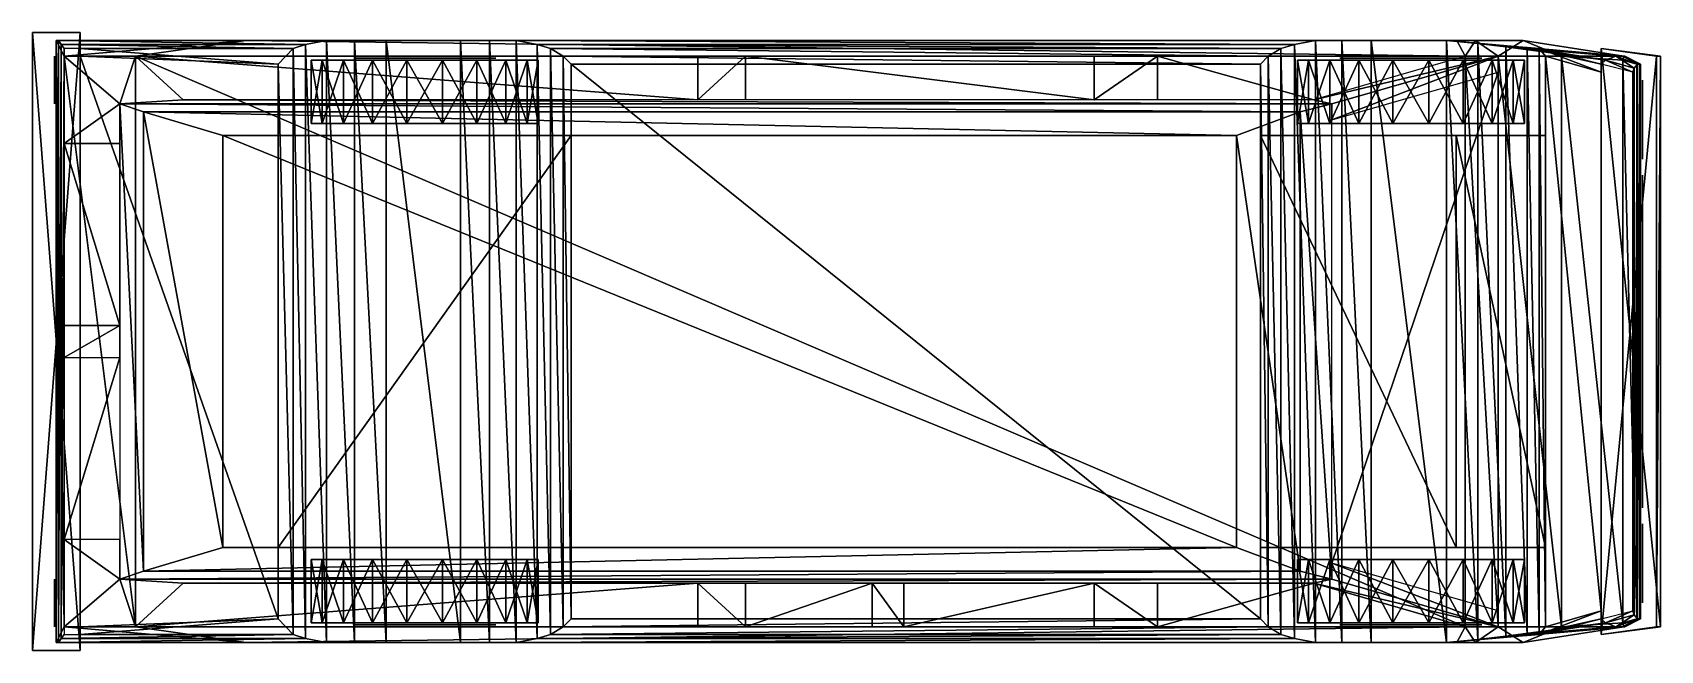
# Model space of a CAD drawing. Extents: x -1022 to -816, y 393 to 471.
import ezdxf

# ---------------------------------------------------------------- set-up
doc = ezdxf.new("R2010")
doc.units = 0
for name, color, linetype in [('V1-BLACK', 8, 'CONTINUOUS'), ('V1-BODY', 11, 'CONTINUOUS'), ('V1-GLASS', 8, 'CONTINUOUS'), ('V1-HUBS', 15, 'CONTINUOUS'), ('V1-LITE', 15, 'CONTINUOUS'), ('V1-RED', 9, 'CONTINUOUS'), ('V1-ROOF', 11, 'CONTINUOUS'), ('V1-SILV', 15, 'CONTINUOUS'), ('V1-TIRE', 8, 'CONTINUOUS'), ('V1-YELLO', 10, 'CONTINUOUS')]:
    doc.layers.add(name, color=color, linetype=linetype)

msp = doc.modelspace()

# ---------------------------------------------------------------- meshes
at = {"layer": 'V1-BLACK'}
mesh = msp.add_polyface(dxfattribs=at)
corners = [(-1015.999878, 468.000122, 15.499997), (-990.999878, 467.000122, 12.999997), (-990.999878, 397.000122, 12.999982), (-1015.999878, 396.000122, 15.499982), (-989.110596, 469.000122, 21.499996), (-989.110596, 395.000122, 21.500004), (-987.56189, 469.500122, 25.340666), (-987.56189, 394.500122, 25.340673), (-984.882568, 470.000122, 28.360506), (-984.882568, 394.000122, 28.360483), (-981.353394, 470.000122, 30.320917), (-981.353394, 394.000122, 30.320925), (-977.373901, 470.000122, 30.999996), (-977.373901, 394.000122, 31.000004), (-967.982422, 470.000122, 30.999996), (-967.982422, 394.000122, 31.000004), (-964.295898, 470.000122, 30.419706), (-964.295898, 394.000122, 30.419714), (-960.965942, 470.000122, 28.734926), (-960.965942, 394.000122, 28.734903), (-958.314453, 469.500122, 26.108576), (-958.314453, 394.500122, 26.108583), (-956.596069, 469.000122, 22.788357), (-956.596069, 395.000122, 22.788364), (-954.999878, 468.000122, 17.999887), (-954.999878, 396.000122, 18.000004), (-953.999878, 467.000122, 11.999997), (-953.999878, 397.000122, 11.999982), (-866.999878, 467.000122, 11.999997), (-866.999878, 397.000122, 11.999982), (-865.999878, 468.000122, 18.000006), (-865.999878, 396.000122, 18.000034), (-864.403809, 469.000122, 22.788357), (-864.403809, 395.000122, 22.788364), (-862.685425, 469.500122, 26.108606), (-862.685425, 394.500122, 26.108614), (-860.033997, 470.000122, 28.734926), (-860.033997, 394.000122, 28.734903), (-856.703979, 470.000122, 30.419706), (-856.703979, 394.000122, 30.419714), (-853.017517, 470.000122, 30.999996), (-853.017517, 394.000122, 31.000004), (-843.514893, 470.000122, 30.999697), (-843.514893, 394.000122, 30.999693), (-839.5354, 469.600098, 30.320917), (-839.5354, 394.400085, 30.320925), (-836.006226, 469.200073, 28.360506), (-836.006226, 394.80011, 28.360491), (-833.326904, 469.100098, 25.340666), (-833.326904, 394.900146, 25.340673), (-831.801697, 469.000122, 21.607876), (-831.801697, 395.000122, 21.607883), (-830.999878, 468.000122, 17.999887), (-830.999878, 396.000122, 18.000004), (-823.999878, 466.000122, 17.999887), (-823.999878, 398.000122, 18.000004), (-866.999878, 458.000122, 11.999998), (-842.281189, 458.000122, 11.999998), (-842.281189, 406.000122, 11.999981), (-866.999878, 406.000122, 11.999981), (-830.999878, 458.000122, 17.999998), (-830.999878, 406.000122, 18.000002), (-953.999878, 458.000122, 11.999998), (-990.999878, 458.000122, 12.999998), (-990.999878, 406.000122, 12.999981), (-953.999878, 406.000122, 11.999981), (-990.999878, 406.000122, 31.296232), (-953.554932, 406.000122, 31.296232), (-866.999878, 406.000122, 31.414371), (-831.768127, 406.000122, 31.414371), (-1017.999878, 468.000122, 55.999966), (-1009, 468.000122, 55.999935), (-1009, 396.000122, 55.999943), (-1017.999878, 396.000122, 55.999973), (-841.147278, 468.000122, 55.999966), (-841.147278, 396.000122, 55.999973), (-836.999878, 468.000122, 55.999966), (-836.999878, 396.000122, 55.999973), (-818.749878, 453.000122, 42.25), (-818.749878, 453.000122, 39.5), (-818.749878, 411.000122, 39.5), (-818.749878, 411.000122, 42.25), (-818.749878, 453.000122, 38.5), (-818.749878, 453.000122, 35.75), (-818.749878, 411.000122, 35.75), (-818.749878, 411.000122, 38.5), (-818.749878, 453.000122, 34.75), (-818.749878, 453.000122, 31.999998), (-818.749878, 411.000122, 32), (-818.749878, 411.000122, 34.75), (-990.999878, 458.000122, 31.296228), (-953.554932, 458.000122, 31.296228), (-866.999878, 458.000122, 31.414368), (-831.768127, 458.000122, 31.414368)]
mesh.append_faces([[corners[k] for k in face] for face in [(56, 60, 57)]], dxfattribs={"vtx0": -1})
mesh.append_faces([[corners[k] for k in face] for face in [(56, 93, 60)]], dxfattribs={"vtx0": -1, "vtx2": -1})
mesh.append_faces([[corners[k] for k in face] for face in [(58, 61, 59)]], dxfattribs={"vtx1": -1})
mesh.append_faces([[corners[k] for k in face] for face in [(61, 69, 59)]], dxfattribs={"vtx1": -1, "vtx2": -1})
mesh.append_faces([[corners[k] for k in face] for face in [(0, 1, 2), (2, 3, 0), (1, 4, 5), (5, 2, 1), (4, 6, 7), (7, 5, 4), (6, 8, 9), (9, 7, 6), (8, 10, 11), (11, 9, 8), (10, 12, 13), (13, 11, 10), (12, 14, 15), (15, 13, 12), (14, 16, 17), (17, 15, 14), (16, 18, 19), (19, 17, 16), (18, 20, 21), (21, 19, 18), (20, 22, 23), (23, 21, 20), (22, 24, 25), (25, 23, 22), (24, 26, 27), (27, 25, 24), (26, 28, 29), (29, 27, 26), (28, 30, 31), (31, 29, 28), (30, 32, 33), (33, 31, 30), (32, 34, 35), (35, 33, 32), (34, 36, 37), (37, 35, 34), (36, 38, 39), (39, 37, 36), (38, 40, 41), (41, 39, 38), (40, 42, 43), (43, 41, 40), (42, 44, 45), (45, 43, 42), (44, 46, 47), (47, 45, 44), (46, 48, 49), (49, 47, 46), (48, 50, 51), (51, 49, 48), (50, 52, 53), (53, 51, 50), (52, 54, 55), (55, 53, 52), (56, 57, 58), (58, 59, 56), (57, 60, 61), (61, 58, 57), (64, 63, 62), (62, 65, 64), (67, 66, 64), (64, 65, 67), (69, 68, 59), (72, 71, 70), (70, 73, 72), (75, 74, 71), (71, 72, 75), (77, 76, 74), (74, 75, 77), (80, 79, 78), (78, 81, 80), (84, 83, 82), (82, 85, 84), (88, 87, 86), (86, 89, 88), (63, 90, 91), (91, 62, 63), (56, 92, 93)]], dxfattribs={"vtx2": -1})
at = {"layer": 'V1-BODY'}
mesh = msp.add_polyface(dxfattribs=at)
corners = [(-1017.999878, 469.000122, 21.499887), (-1018.404175, 469.500122, 25.340645), (-1018.404175, 394.500122, 25.340673), (-1017.999878, 395.000122, 21.500004), (-1018.722168, 470.000122, 28.360485), (-1018.722168, 394.000122, 28.360504), (-1018.999878, 470.000122, 30.320934), (-1018.999878, 394.000122, 30.320953), (-1018.999878, 470.000122, 30.999975), (-1018.999878, 394.000122, 31.000004), (-1018.999878, 470.000122, 44.999935), (-1018.999878, 394.000122, 44.999943), (-1017.999878, 468.000122, 55.999966), (-1017.999878, 396.000122, 55.999973), (-836.999878, 468.000122, 55.999996), (-828.999878, 468.000122, 51.999996), (-828.999878, 396.000122, 52.000004), (-836.999878, 396.000122, 56.000004), (-821.249878, 467.500122, 47.249996), (-821.249878, 396.500122, 47.250004), (-819.499878, 467.000122, 44.999996), (-819.499878, 397.000122, 45.000004), (-818.999878, 467.000122, 43.249996), (-818.999878, 397.000122, 43.250004), (-818.999878, 467.000122, 30.999887), (-819.096924, 467.000122, 30.320808), (-819.096924, 397.000122, 30.320925), (-818.999878, 397.000122, 31.000004), (-819.377014, 467.000122, 28.360397), (-819.377014, 397.000122, 28.360504), (-819.808411, 466.500122, 25.340557), (-819.808411, 397.500122, 25.340673), (-819.999878, 466.000122, 23.999887), (-819.999878, 398.000122, 24.000004), (-1009, 396.000122, 56.000004), (-1017.999878, 396.000122, 55.999973), (-836.999878, 396.000122, 56.000004), (-841.147278, 396.000122, 56.000004), (-839.866516, 394.000122, 44.999973), (-842.189087, 394.000122, 44.999973), (-843.514771, 394.000122, 31.000093), (-833.838318, 394.000122, 45.000004), (-828.999878, 396.000122, 52.000004), (-821.249878, 396.500122, 47.250004), (-821.117615, 396.000122, 45.000004), (-819.499878, 397.000122, 45.000004), (-818.999878, 397.000122, 43.250004), (-820.999878, 396.000122, 43.250004), (-820.999878, 396.000122, 31.000004), (-821.291016, 396.000122, 30.320925), (-839.535278, 394.400085, 30.320925), (-818.999878, 397.000122, 31.000004), (-819.096924, 397.000122, 30.320925), (-819.377014, 397.000122, 28.360504), (-822.131104, 396.000122, 28.360504), (-836.006226, 394.80011, 28.360504), (-823.425415, 396.500122, 25.340673), (-833.326904, 394.900146, 25.340673), (-819.808411, 397.500122, 25.340673), (-823.999878, 397.000122, 24.000004), (-831.799622, 395.000122, 21.598515), (-823.999878, 398.000122, 18.000004), (-830.999878, 396.000122, 18.000004), (-819.999878, 398.000122, 24.000004), (-954.999878, 396.000122, 18.000004), (-865.999878, 396.000122, 18.000034), (-866.999878, 397.000122, 12.000003), (-953.999878, 397.000122, 12.000003), (-956.600342, 395.000122, 22.801184), (-864.399475, 395.000122, 22.801184), (-958.314453, 394.500122, 26.108583), (-862.685425, 394.500122, 26.108614), (-960.965942, 394.000122, 28.734924), (-860.033997, 394.000122, 28.734924), (-964.295898, 394.000122, 30.419714), (-856.703979, 394.000122, 30.419714), (-967.982422, 394.000122, 31.000004), (-853.017517, 394.000122, 31.000004), (-977.373901, 394.000122, 31.000004), (-995.084473, 394.000122, 44.999973), (-1018.999878, 394.000122, 44.999973), (-1018.999878, 394.000122, 31.000004), (-981.353394, 394.000122, 30.320925), (-1018.999878, 394.000122, 30.320953), (-984.882568, 394.000122, 28.360504), (-1018.722168, 394.000122, 28.360504), (-987.56189, 394.500122, 25.340673), (-1018.404175, 394.500122, 25.340673), (-989.110596, 395.000122, 21.500004), (-1017.999878, 395.000122, 21.500004), (-1015.999878, 395.000122, 21.500004), (-990.999878, 397.000122, 13.000003), (-1015.999878, 396.000122, 15.49998), (-1009, 468.000122, 55.999996), (-1017.999878, 468.000122, 55.999966), (-836.999878, 468.000122, 55.999996), (-841.147278, 468.000122, 55.999996), (-839.866516, 470.000122, 44.999966), (-842.189087, 470.000122, 44.999966), (-843.514771, 470.000122, 31.000086), (-833.838318, 470.000122, 44.999996), (-828.999878, 468.000122, 51.999996), (-821.249878, 467.500122, 47.249996), (-821.117615, 468.000122, 44.999996), (-819.499878, 467.000122, 44.999996), (-818.999878, 467.000122, 43.249996), (-820.999878, 468.000122, 43.249996), (-820.999878, 468.000122, 30.999969), (-821.291016, 468.000122, 30.320808), (-839.535278, 469.600098, 30.320896), (-818.999878, 467.000122, 30.999969), (-819.096924, 467.000122, 30.320808), (-819.377014, 467.000122, 28.360388), (-822.131104, 468.000122, 28.360388), (-836.006226, 469.200073, 28.360476), (-823.425415, 467.500122, 25.340557), (-833.326904, 469.100098, 25.340645), (-819.808411, 466.500122, 25.340557), (-823.999878, 467.000122, 23.999887), (-831.799622, 469.000122, 21.598398), (-823.999878, 466.000122, 17.999893), (-830.999878, 468.000122, 17.999893), (-819.999878, 466.000122, 23.999887), (-954.999878, 468.000122, 17.999893), (-865.999878, 468.000122, 17.999924), (-866.999878, 467.000122, 11.999997), (-953.999878, 467.000122, 11.999997), (-956.600342, 469.000122, 22.801067), (-864.399475, 469.000122, 22.801067), (-958.314453, 469.500122, 26.108555), (-862.685425, 469.500122, 26.108585), (-960.965942, 470.000122, 28.734896), (-860.033997, 470.000122, 28.734896), (-964.295898, 470.000122, 30.419685), (-856.703979, 470.000122, 30.419685), (-967.982422, 470.000122, 30.999996), (-853.017517, 470.000122, 30.999996), (-977.373901, 470.000122, 30.999996), (-995.084473, 470.000122, 44.999966), (-1018.999878, 470.000122, 44.999966), (-1018.999878, 470.000122, 30.999996), (-981.353394, 470.000122, 30.320896), (-1018.999878, 470.000122, 30.320925), (-984.882568, 470.000122, 28.360476), (-1018.722168, 470.000122, 28.360476), (-987.56189, 469.500122, 25.340645), (-1018.404175, 469.500122, 25.340645), (-989.110596, 469.000122, 21.499887), (-1017.999878, 469.000122, 21.499887), (-1015.999878, 469.000122, 21.499887), (-990.999878, 467.000122, 12.999997), (-1015.999878, 468.000122, 15.499997)]
mesh.append_faces([[corners[k] for k in face] for face in [(40, 38, 39), (41, 38, 40), (44, 45, 43), (48, 47, 40), (98, 97, 99), (99, 97, 100), (102, 104, 103), (99, 106, 107)]])
mesh.append_faces([[corners[k] for k in face] for face in [(2, 1, 0), (0, 3, 2), (5, 4, 1), (1, 2, 5), (7, 6, 4), (4, 5, 7), (9, 8, 6), (6, 7, 9), (11, 10, 8), (8, 9, 11), (13, 12, 10), (10, 11, 13), (16, 15, 14), (14, 17, 16), (19, 18, 15), (15, 16, 19), (21, 20, 18), (18, 19, 21), (23, 22, 20), (20, 21, 23), (26, 25, 24), (24, 27, 26), (29, 28, 25), (25, 26, 29), (31, 30, 28), (28, 29, 31), (33, 32, 30), (30, 31, 33), (38, 36, 37), (37, 39, 38), (36, 38, 41), (41, 42, 36), (44, 43, 42), (42, 41, 44), (46, 45, 44), (44, 47, 46), (40, 47, 44), (44, 41, 40), (49, 48, 40), (40, 50, 49), (52, 51, 48), (48, 49, 52), (53, 52, 49), (49, 54, 53), (55, 54, 49), (49, 50, 55), (56, 54, 55), (55, 57, 56), (58, 53, 54), (54, 56, 58), (59, 56, 57), (57, 60, 59), (61, 59, 60), (60, 62, 61), (63, 58, 56), (56, 59, 63), (66, 65, 64), (64, 67, 66), (68, 64, 65), (65, 69, 68), (70, 68, 69), (69, 71, 70), (72, 70, 71), (71, 73, 72), (74, 72, 73), (73, 75, 74), (76, 74, 75), (75, 77, 76), (78, 40, 39), (39, 79, 78), (37, 34, 79), (79, 39, 37), (79, 34, 35), (35, 80, 79), (78, 79, 80), (80, 81, 78), (82, 78, 81), (81, 83, 82), (84, 82, 83), (83, 85, 84), (86, 84, 85), (85, 87, 86), (88, 86, 87), (87, 89, 88), (91, 88, 90), (90, 92, 91), (96, 95, 97), (97, 98, 96), (100, 97, 95), (95, 101, 100), (101, 102, 103), (103, 100, 101), (103, 104, 105), (105, 106, 103), (103, 106, 99), (99, 100, 103), (99, 107, 108), (108, 109, 99), (107, 110, 111), (111, 108, 107), (108, 111, 112), (112, 113, 108), (108, 113, 114), (114, 109, 108), (114, 113, 115), (115, 116, 114), (113, 112, 117), (117, 115, 113), (116, 115, 118), (118, 119, 116), (119, 118, 120), (120, 121, 119), (115, 117, 122), (122, 118, 115), (123, 124, 125), (125, 126, 123), (124, 123, 127), (127, 128, 124), (128, 127, 129), (129, 130, 128), (130, 129, 131), (131, 132, 130), (132, 131, 133), (133, 134, 132), (134, 133, 135), (135, 136, 134), (98, 99, 137), (137, 138, 98), (138, 93, 96), (96, 98, 138), (94, 93, 138), (138, 139, 94), (139, 138, 137), (137, 140, 139), (140, 137, 141), (141, 142, 140), (142, 141, 143), (143, 144, 142), (144, 143, 145), (145, 146, 144), (146, 145, 147), (147, 148, 146), (149, 147, 150), (150, 151, 149)]], dxfattribs={"vtx2": -1})
at = {"layer": 'V1-GLASS'}
mesh = msp.add_polyface(dxfattribs=at)
corners = [(-836.999878, 466.000122, 56.000038), (-857.999878, 460.000122, 78), (-857.999878, 404.000122, 78), (-836.999878, 398.000122, 56.000046), (-1010.999878, 430.000122, 78), (-1017.999878, 430.000122, 56.000011), (-1017.999878, 407.000122, 56.000015), (-1010.999878, 407.000122, 78), (-1009, 396.000122, 56.000046), (-1002.999878, 401.500122, 76), (-937.999878, 401.500122, 76), (-937.999878, 396.000122, 56.000046), (-931.999878, 396.000122, 56.000015), (-931.999878, 401.500122, 76), (-915.999878, 401.500122, 76), (-915.999878, 396.000122, 56.000046), (-911.999878, 396.000122, 56.000015), (-911.999878, 401.500122, 76), (-887.999878, 401.500122, 76), (-887.999878, 396.000122, 56.000046), (-879.999878, 396.000122, 56.000015), (-879.999878, 401.500122, 76), (-860.23822, 401.500122, 76), (-841.147278, 396.000122, 56.000015), (-1010.999878, 434.000122, 78), (-1017.999878, 434.000122, 56.000011), (-1017.999878, 457.000122, 56.000008), (-1010.999878, 457.000122, 78), (-1009, 468.000122, 56.000038), (-1002.999878, 462.500122, 76), (-937.999878, 462.500122, 76), (-937.999878, 468.000122, 56.000038), (-931.999878, 468.000122, 56.000008), (-931.999878, 462.500122, 76), (-887.999878, 462.500122, 76), (-887.999878, 468.000122, 56.000038), (-879.999878, 468.000122, 56.000008), (-879.999878, 462.500122, 76), (-860.23822, 462.500122, 76), (-841.147278, 468.000122, 56.000008)]
mesh.append_faces([[corners[k] for k in face] for face in [(2, 1, 0), (0, 3, 2), (6, 5, 4), (4, 7, 6), (10, 9, 8), (8, 11, 10), (14, 13, 12), (12, 15, 14), (18, 17, 16), (16, 19, 18), (22, 21, 20), (20, 23, 22), (26, 25, 24), (24, 27, 26), (30, 29, 28), (28, 31, 30), (34, 33, 32), (32, 35, 34), (38, 37, 36), (36, 39, 38)]], dxfattribs={"vtx2": -1})
at = {"layer": 'V1-HUBS'}
mesh = msp.add_polyface(dxfattribs=at)
corners = [(-856.085815, 396.249817, 18.432493), (-854.416992, 396.249817, 20.729513), (-852.119873, 396.249817, 22.398424), (-849.419617, 396.249817, 23.275805), (-846.580322, 396.249817, 23.275793), (-843.880005, 396.249817, 22.398415), (-841.582886, 396.249817, 20.729525), (-839.914124, 396.249817, 18.432484), (-839.036682, 396.249817, 15.732173), (-839.036621, 396.249817, 12.892883), (-839.914124, 396.249817, 10.192553), (-841.583008, 396.249817, 7.895531), (-843.880005, 396.249817, 6.226654), (-846.580322, 396.249817, 5.349248), (-849.419617, 396.249817, 5.34925), (-852.119873, 396.249817, 6.226631), (-854.416992, 396.249817, 7.895523), (-856.085815, 396.249817, 10.192553), (-856.963318, 396.249817, 12.892873), (-856.963318, 396.249817, 15.732183), (-856.085815, 467.749878, 18.432476), (-854.416992, 467.749878, 20.729506), (-852.119873, 467.749878, 22.398407), (-849.419617, 467.749878, 23.275785), (-846.580322, 467.749878, 23.275776), (-843.880005, 467.749878, 22.398407), (-841.582886, 467.749878, 20.729517), (-839.914124, 467.749878, 18.432476), (-839.036682, 467.749878, 15.732157), (-839.036682, 467.749878, 12.892878), (-839.914124, 467.749878, 10.192537), (-841.583008, 467.749878, 7.895493), (-843.880005, 467.749878, 6.226566), (-846.580322, 467.749878, 5.34919), (-849.419617, 467.749878, 5.349195), (-852.119873, 467.749878, 6.226573), (-854.416992, 467.749878, 7.895483), (-856.085815, 467.749878, 10.192547), (-856.963318, 467.749878, 12.892867), (-856.963318, 467.749878, 15.732167), (-981.463135, 396.249817, 15.732173), (-980.585815, 396.249817, 18.432484), (-978.916992, 396.249817, 20.729525), (-976.619873, 396.249817, 22.398415), (-973.919556, 396.249817, 23.275793), (-971.080322, 396.249817, 23.275793), (-968.380005, 396.249817, 22.398424), (-966.083008, 396.249817, 20.729513), (-964.414063, 396.249817, 18.432493), (-963.536743, 396.249817, 15.732183), (-963.536743, 396.249817, 12.892873), (-964.414063, 396.249817, 10.192553), (-966.082886, 396.249817, 7.895553), (-968.380005, 396.249817, 6.226631), (-971.080322, 396.249817, 5.349253), (-973.919556, 396.249817, 5.349246), (-976.619873, 396.249817, 6.226622), (-978.916992, 396.249817, 7.895533), (-980.585938, 396.249817, 10.192543), (-981.463257, 396.249817, 12.892893), (-981.463135, 467.749878, 15.732167), (-980.585815, 467.749878, 18.432476), (-978.916992, 467.749878, 20.729517), (-976.619873, 467.749878, 22.398407), (-973.919556, 467.749878, 23.275785), (-971.080322, 467.749878, 23.275785), (-968.380005, 467.749878, 22.398417), (-966.083008, 467.749878, 20.729506), (-964.414063, 467.749878, 18.432486), (-963.536743, 467.749878, 15.732177), (-963.536743, 467.749878, 12.892867), (-964.414063, 467.749878, 10.192547), (-966.082886, 467.749878, 7.895485), (-968.380005, 467.749878, 6.226576), (-971.080322, 467.749878, 5.349199), (-973.919556, 467.749878, 5.34919), (-976.619873, 467.749878, 6.226567), (-978.916992, 467.749878, 7.895496), (-980.585815, 467.749878, 10.192537), (-981.463257, 467.749878, 12.892887)]
mesh.append_faces([[corners[k] for k in face] for face in [(20, 38, 39), (60, 78, 79)]], dxfattribs={"vtx0": -1})
mesh.append_faces([[corners[k] for k in face] for face in [(20, 22, 23), (20, 23, 24), (20, 24, 25), (20, 25, 26), (20, 26, 27), (20, 27, 28), (20, 28, 29), (20, 29, 30), (20, 30, 31), (20, 31, 32), (20, 32, 33), (20, 33, 34), (20, 34, 35), (20, 35, 36), (20, 36, 37), (20, 37, 38), (60, 62, 63), (60, 63, 64), (60, 64, 65), (60, 65, 66), (60, 66, 67), (60, 67, 68), (60, 68, 69), (60, 69, 70), (60, 70, 71), (60, 71, 72), (60, 72, 73), (60, 73, 74), (60, 74, 75), (60, 75, 76), (60, 76, 77), (60, 77, 78)]], dxfattribs={"vtx0": -1, "vtx2": -1})
mesh.append_faces([[corners[k] for k in face] for face in [(19, 18, 0), (59, 58, 40)]], dxfattribs={"vtx1": -1})
mesh.append_faces([[corners[k] for k in face] for face in [(3, 2, 0), (4, 3, 0), (5, 4, 0), (6, 5, 0), (7, 6, 0), (8, 7, 0), (9, 8, 0), (10, 9, 0), (11, 10, 0), (12, 11, 0), (13, 12, 0), (14, 13, 0), (15, 14, 0), (16, 15, 0), (17, 16, 0), (18, 17, 0), (43, 42, 40), (44, 43, 40), (45, 44, 40), (46, 45, 40), (47, 46, 40), (48, 47, 40), (49, 48, 40), (50, 49, 40), (51, 50, 40), (52, 51, 40), (53, 52, 40), (54, 53, 40), (55, 54, 40), (56, 55, 40), (57, 56, 40), (58, 57, 40)]], dxfattribs={"vtx1": -1, "vtx2": -1})
mesh.append_faces([[corners[k] for k in face] for face in [(2, 1, 0), (20, 21, 22), (42, 41, 40), (60, 61, 62)]], dxfattribs={"vtx2": -1})
at = {"layer": 'V1-LITE'}
mesh = msp.add_polyface(dxfattribs=at)
corners = [(-818.749878, 409.000122, 41.750004), (-818.749878, 409.000122, 36.250004), (-818.749878, 399.000122, 36.250004), (-818.749878, 399.000122, 41.750004), (-818.749878, 455.000122, 41.749996), (-818.749878, 455.000122, 36.249996), (-818.749878, 465.000122, 36.249996), (-818.749878, 465.000122, 41.749996)]
mesh.append_faces([[corners[k] for k in face] for face in [(2, 1, 0), (0, 3, 2), (4, 5, 6), (6, 7, 4)]], dxfattribs={"vtx2": -1})
at = {"layer": 'V1-RED'}
mesh = msp.add_polyface(dxfattribs=at)
corners = [(-1019.249878, 402.000122, 42.500004), (-1019.249878, 402.000122, 35.500004), (-1019.249878, 396.000122, 35.500004), (-1019.249878, 396.000122, 42.500004), (-1019.249878, 462.000122, 42.499996), (-1019.249878, 462.000122, 35.499996), (-1019.249878, 468.000122, 35.499996), (-1019.249878, 468.000122, 42.499996)]
mesh.append_faces([[corners[k] for k in face] for face in [(0, 1, 2), (2, 3, 0), (6, 5, 4), (4, 7, 6)]], dxfattribs={"vtx2": -1})
at = {"layer": 'V1-ROOF'}
mesh = msp.add_polyface(dxfattribs=at)
corners = [(-1017.999878, 468.000122, 55.999966), (-1017.999878, 396.000122, 55.999973), (-1010.999878, 462.000122, 78), (-1007.999878, 461.000122, 79.5), (-1007.999878, 403.000122, 79.5), (-1010.999878, 402.000122, 78), (-997.999878, 458.000122, 81), (-997.999878, 406.000122, 81), (-869.999878, 458.000122, 81), (-869.999878, 406.000122, 81), (-861.999878, 461.000122, 79.5), (-861.999878, 403.000122, 79.5), (-857.999878, 462.000122, 78), (-857.999878, 402.000122, 78), (-836.999878, 468.000122, 55.999996), (-836.999878, 396.000122, 56.000004), (-1010.999878, 434.000122, 78), (-1017.999878, 434.000122, 55.999969), (-1017.999878, 430.000122, 55.999969), (-1010.999878, 430.000122, 78), (-1017.999878, 407.000122, 55.999973), (-1010.999878, 407.000122, 78), (-857.999878, 404.000122, 78), (-836.999878, 398.000122, 56.000004), (-1017.999878, 457.000122, 55.999966), (-1010.999878, 457.000122, 78), (-857.999878, 460.000122, 78), (-836.999878, 466.000122, 55.999996), (-1010.999878, 402.000122, 78), (-1002.999878, 401.500122, 76), (-1009, 396.000122, 56.000004), (-1017.999878, 396.000122, 55.999973), (-857.999878, 402.000122, 78), (-860.23822, 401.500122, 76), (-887.999878, 401.500122, 76), (-879.999878, 401.500122, 76), (-879.999878, 396.000122, 56.000004), (-887.999878, 396.000122, 56.000004), (-911.999878, 396.000122, 56.000004), (-915.999878, 396.000122, 56.000004), (-915.999878, 401.500122, 76), (-911.999878, 401.500122, 76), (-937.999878, 401.500122, 76), (-931.999878, 401.500122, 76), (-931.999878, 396.000122, 56.000004), (-937.999878, 396.000122, 56.000004), (-836.999878, 396.000122, 56.000004), (-841.147278, 396.000122, 56.000004), (-861.999878, 403.000122, 79.5), (-1007.999878, 403.000122, 79.5), (-997.999878, 406.000122, 81), (-869.999878, 406.000122, 81), (-1010.999878, 462.000122, 78), (-1002.999878, 462.500122, 76), (-1009, 468.000122, 55.999996), (-1017.999878, 468.000122, 55.999966), (-857.999878, 462.000122, 78), (-860.23822, 462.500122, 76), (-887.999878, 462.500122, 76), (-879.999878, 462.500122, 76), (-879.999878, 468.000122, 55.999996), (-887.999878, 468.000122, 55.999996), (-937.999878, 462.500122, 76), (-931.999878, 462.500122, 76), (-931.999878, 468.000122, 55.999996), (-937.999878, 468.000122, 55.999996), (-836.999878, 468.000122, 55.999996), (-841.147278, 468.000122, 55.999996), (-861.999878, 461.000122, 79.5), (-1007.999878, 461.000122, 79.5), (-997.999878, 458.000122, 81), (-869.999878, 458.000122, 81)]
mesh.append_faces([[corners[k] for k in face] for face in [(4, 3, 2), (2, 5, 4), (7, 6, 3), (3, 4, 7), (9, 8, 6), (6, 7, 9), (11, 10, 8), (8, 9, 11), (13, 12, 10), (10, 11, 13), (16, 17, 18), (18, 19, 16), (5, 21, 20), (20, 1, 5), (15, 23, 22), (22, 13, 15), (24, 25, 2), (2, 0, 24), (26, 27, 14), (14, 12, 26), (30, 29, 28), (28, 31, 30), (32, 28, 29), (29, 33, 32), (36, 35, 34), (34, 37, 36), (40, 39, 38), (38, 41, 40), (44, 43, 42), (42, 45, 44), (46, 32, 33), (33, 47, 46), (28, 32, 48), (48, 49, 28), (51, 50, 49), (49, 48, 51), (52, 53, 54), (54, 55, 52), (53, 52, 56), (56, 57, 53), (60, 59, 58), (58, 61, 60), (64, 63, 62), (62, 65, 64), (57, 56, 66), (66, 67, 57), (68, 56, 52), (52, 69, 68), (69, 70, 71), (71, 68, 69)]], dxfattribs={"vtx2": -1})
at = {"layer": 'V1-SILV'}
mesh = msp.add_polyface(dxfattribs=at)
corners = [(-1021.999878, 471.000122, 21.499996), (-1015.999878, 471.000122, 21.499996), (-1015.999878, 393.000122, 21.500004), (-1021.999878, 393.000122, 21.500004), (-1015.999878, 471.000122, 15.499942), (-1021.999878, 471.000122, 15.499942), (-1021.999878, 393.000122, 15.500004), (-1015.999878, 393.000122, 15.500004), (-818.999878, 467.000122, 43.249996), (-818.999878, 467.000122, 30.999996), (-818.999878, 397.000122, 31.000004), (-818.999878, 397.000122, 43.250004), (-820.999878, 396.000122, 43.250004), (-820.999878, 396.000122, 31.000004), (-820.999878, 468.000122, 43.249996), (-820.999878, 468.000122, 30.999996), (-823.999878, 469.000122, 23.999996), (-816.499878, 468.000122, 23.999937), (-816.499878, 396.000122, 23.999945), (-823.999878, 395.000122, 24.000004), (-816.999878, 468.000122, 15.999866), (-823.999878, 469.000122, 15.999997), (-823.999878, 395.000122, 16.000004), (-816.999878, 396.000122, 15.999828)]
mesh.append_faces([[corners[k] for k in face] for face in [(18, 17, 16), (22, 21, 20), (19, 16, 21), (23, 20, 17)]], dxfattribs={"vtx0": -1, "vtx1": -1, "vtx2": -1})
mesh.append_faces([[corners[k] for k in face] for face in [(16, 19, 18), (20, 23, 22), (21, 22, 19), (17, 18, 23)]], dxfattribs={"vtx1": -1, "vtx2": -1})
mesh.append_faces([[corners[k] for k in face] for face in [(2, 1, 0), (0, 3, 2), (6, 5, 4), (4, 7, 6), (3, 0, 5), (5, 6, 3), (7, 4, 1), (1, 2, 7), (0, 1, 4), (4, 5, 0), (7, 2, 3), (3, 6, 7), (10, 9, 8), (8, 11, 10), (10, 11, 12), (12, 13, 10), (14, 8, 9), (9, 15, 14), (16, 17, 20), (20, 21, 16), (23, 18, 19), (19, 22, 23)]], dxfattribs={"vtx2": -1})
at = {"layer": 'V1-TIRE'}
mesh = msp.add_polyface(dxfattribs=at)
corners = [(-972.499878, 467.499878, 14.312527), (-974.768188, 467.499878, 28.633997), (-970.231567, 467.499878, 28.633997), (-979.082764, 467.499878, 27.232117), (-982.75293, 467.499878, 24.565567), (-985.419434, 467.499878, 20.895386), (-986.821411, 467.499878, 16.580826), (-986.821411, 467.499878, 12.044184), (-985.419434, 467.499878, 7.729642), (-982.75293, 467.499878, 4.059433), (-979.082764, 467.499878, 1.39293), (-974.768188, 467.499878, -0.008957), (-974.768188, 459.499878, 28.634008), (-970.231567, 459.499878, 28.634008), (-979.082764, 459.499878, 27.232119), (-982.75293, 459.499878, 24.565578), (-985.419434, 459.499878, 20.895388), (-986.821411, 459.499878, 16.580828), (-986.821411, 459.499878, 12.044184), (-985.419434, 459.499878, 7.729643), (-982.75293, 459.499878, 4.059478), (-979.082764, 459.499878, 1.392931), (-974.768188, 459.499878, -0.008956), (-970.231567, 467.499878, -0.00895), (-972.499878, 459.499878, 14.312527), (-970.231567, 459.499878, -0.008949)]
mesh.append_faces([[corners[k] for k in face] for face in [(0, 1, 2), (0, 3, 1), (0, 4, 3), (0, 5, 4), (0, 7, 6), (0, 8, 7), (0, 9, 8), (0, 10, 9), (0, 11, 10)]])
mesh.append_faces([[corners[k] for k in face] for face in [(12, 1, 3), (14, 3, 4), (15, 4, 5), (16, 5, 6), (17, 6, 7), (18, 7, 8), (19, 8, 9), (20, 9, 10), (21, 10, 11), (22, 11, 23), (24, 12, 14), (24, 14, 15), (24, 15, 16), (24, 16, 17), (24, 17, 18), (24, 18, 19), (24, 19, 20), (24, 20, 21), (24, 21, 22), (24, 22, 25)]], dxfattribs={"vtx0": -1, "vtx1": -1, "vtx2": -1})
mesh.append_faces([[corners[k] for k in face] for face in [(0, 6, 5), (1, 12, 13), (3, 14, 12), (4, 15, 14), (5, 16, 15), (6, 17, 16), (7, 18, 17), (8, 19, 18), (9, 20, 19), (10, 21, 20), (11, 22, 21)]], dxfattribs={"vtx2": -1})
mesh = msp.add_polyface(dxfattribs=at)
corners = [(-972.499878, 467.499878, 14.312527), (-965.917114, 467.499878, 1.392935), (-970.231567, 467.499878, -0.00895), (-962.246826, 467.499878, 4.059435), (-959.580444, 467.499878, 7.729642), (-958.178467, 467.499878, 12.044184), (-958.178467, 467.499878, 16.580826), (-959.580444, 467.499878, 20.895386), (-962.246826, 467.499878, 24.565567), (-965.917114, 467.499878, 27.232117), (-970.231567, 467.499878, 28.633997), (-974.768188, 467.499878, -0.008957), (-965.917114, 459.499878, 1.392935), (-970.231567, 459.499878, -0.008949), (-962.246826, 459.499878, 4.05948), (-959.580444, 459.499878, 7.729644), (-958.178467, 459.499878, 12.044184), (-958.178467, 459.499878, 16.580828), (-959.580444, 459.499878, 20.895388), (-962.246826, 459.499878, 24.565569), (-965.917114, 459.499878, 27.232119), (-970.231567, 459.499878, 28.634008), (-974.768188, 467.499878, 28.633997), (-974.768188, 459.499878, -0.008956), (-972.499878, 459.499878, 14.312527), (-974.768188, 459.499878, 28.634008)]
mesh.append_faces([[corners[k] for k in face] for face in [(0, 1, 2), (0, 3, 1), (0, 4, 3), (0, 5, 4), (0, 6, 5), (0, 8, 7), (0, 9, 8), (0, 10, 9), (0, 2, 11)]])
mesh.append_faces([[corners[k] for k in face] for face in [(12, 1, 3), (14, 3, 4), (15, 4, 5), (16, 5, 6), (17, 6, 7), (18, 7, 8), (19, 8, 9), (20, 9, 10), (21, 10, 22), (24, 12, 14), (24, 14, 15), (24, 15, 16), (24, 16, 17), (24, 17, 18), (24, 18, 19), (24, 19, 20), (24, 20, 21), (24, 21, 25)]], dxfattribs={"vtx0": -1, "vtx1": -1, "vtx2": -1})
mesh.append_faces([[corners[k] for k in face] for face in [(13, 2, 1), (24, 13, 12)]], dxfattribs={"vtx1": -1, "vtx2": -1})
mesh.append_faces([[corners[k] for k in face] for face in [(0, 7, 6), (1, 12, 13), (3, 14, 12), (4, 15, 14), (5, 16, 15), (6, 17, 16), (7, 18, 17), (8, 19, 18), (9, 20, 19), (10, 21, 20), (2, 13, 23)]], dxfattribs={"vtx2": -1})
mesh = msp.add_polyface(dxfattribs=at)
corners = [(-848, 467.499817, 14.312537), (-845.731689, 467.499817, -0.008948), (-850.268311, 467.499817, -0.008948), (-850.268311, 467.499878, 28.634007), (-845.731689, 467.499878, 28.634007), (-854.582886, 467.499878, 27.232117), (-858.253113, 467.499878, 24.565577), (-860.919617, 467.499817, 20.895386), (-862.321472, 467.499817, 16.580826), (-862.321472, 467.499817, 12.044184), (-860.919617, 467.499817, 7.729645), (-858.253113, 467.499817, 4.059435), (-854.582886, 467.499817, 1.392933), (-850.268311, 459.499817, -0.008946), (-850.268311, 459.499817, 28.634008), (-845.731689, 459.499817, 28.634008), (-854.582886, 459.499817, 27.232128), (-858.253113, 459.499817, 24.565578), (-860.919617, 459.499817, 20.895397), (-862.321472, 459.499817, 16.580828), (-862.321472, 459.499817, 12.044184), (-860.919617, 459.499817, 7.729647), (-858.253113, 459.499817, 4.059482), (-854.582886, 459.499817, 1.392933), (-848, 459.499817, 14.312537)]
mesh.append_faces([[corners[k] for k in face] for face in [(0, 1, 2), (0, 3, 4), (0, 5, 3), (0, 7, 6), (0, 8, 7), (0, 9, 8), (0, 10, 9), (0, 12, 11), (0, 2, 12)]])
mesh.append_faces([[corners[k] for k in face] for face in [(14, 3, 5), (16, 5, 6), (17, 6, 7), (18, 7, 8), (19, 8, 9), (20, 9, 10), (21, 10, 11), (22, 11, 12), (23, 12, 2), (24, 14, 16), (24, 16, 17), (24, 17, 18), (24, 18, 19), (24, 19, 20), (24, 20, 21), (24, 21, 22), (24, 22, 23), (24, 23, 13)]], dxfattribs={"vtx0": -1, "vtx1": -1, "vtx2": -1})
mesh.append_faces([[corners[k] for k in face] for face in [(13, 2, 1)]], dxfattribs={"vtx1": -1, "vtx2": -1})
mesh.append_faces([[corners[k] for k in face] for face in [(0, 6, 5), (0, 11, 10), (3, 14, 15), (5, 16, 14), (6, 17, 16), (7, 18, 17), (8, 19, 18), (9, 20, 19), (10, 21, 20), (11, 22, 21), (12, 23, 22), (2, 13, 23)]], dxfattribs={"vtx2": -1})
mesh = msp.add_polyface(dxfattribs=at)
corners = [(-848, 467.499817, 14.312537), (-841.417114, 467.499817, 1.392937), (-845.731689, 467.499817, -0.008948), (-837.746887, 467.499817, 4.059439), (-835.080383, 467.499817, 7.729646), (-833.678528, 467.499817, 12.044184), (-833.678528, 467.499817, 16.580826), (-835.080383, 467.499878, 20.895386), (-837.746887, 467.499878, 24.565567), (-841.417114, 467.499878, 27.232117), (-845.731689, 467.499878, 28.634007), (-845.731689, 459.499817, -0.008947), (-850.268311, 459.499817, -0.008946), (-841.417114, 459.499817, 1.392938), (-837.746887, 459.499817, 4.059484), (-835.080383, 459.499817, 7.729647), (-833.678528, 459.499817, 12.044184), (-833.678528, 459.499817, 16.580828), (-835.080383, 459.499817, 20.895388), (-837.746887, 459.499817, 24.565578), (-841.417114, 459.499817, 27.232119), (-845.731689, 459.499817, 28.634008), (-850.268311, 467.499878, 28.634007), (-848, 459.499817, 14.312537), (-850.268311, 459.499817, 28.634008)]
mesh.append_faces([[corners[k] for k in face] for face in [(0, 1, 2), (0, 3, 1), (0, 5, 4), (0, 6, 5), (0, 7, 6), (0, 8, 7), (0, 10, 9)]])
mesh.append_faces([[corners[k] for k in face] for face in [(11, 2, 1), (13, 1, 3), (14, 3, 4), (15, 4, 5), (16, 5, 6), (17, 6, 7), (18, 7, 8), (19, 8, 9), (20, 9, 10), (21, 10, 22), (23, 11, 13), (23, 13, 14), (23, 14, 15), (23, 15, 16), (23, 16, 17), (23, 17, 18), (23, 18, 19), (23, 19, 20), (23, 20, 21), (23, 21, 24)]], dxfattribs={"vtx0": -1, "vtx1": -1, "vtx2": -1})
mesh.append_faces([[corners[k] for k in face] for face in [(23, 12, 11)]], dxfattribs={"vtx1": -1, "vtx2": -1})
mesh.append_faces([[corners[k] for k in face] for face in [(0, 4, 3), (0, 9, 8), (2, 11, 12), (1, 13, 11), (3, 14, 13), (4, 15, 14), (5, 16, 15), (6, 17, 16), (7, 18, 17), (8, 19, 18), (9, 20, 19), (10, 21, 20)]], dxfattribs={"vtx2": -1})
mesh = msp.add_polyface(dxfattribs=at)
corners = [(-970.231567, 396.499817, 28.634014), (-974.768188, 396.499817, 28.634014), (-972.499878, 396.499817, 14.312543), (-979.082764, 396.499817, 27.232134), (-982.75293, 396.499817, 24.565584), (-985.419434, 396.499817, 20.895403), (-986.821411, 396.499817, 16.580843), (-986.821411, 396.499817, 12.044243), (-985.419434, 396.499817, 7.729682), (-982.75293, 396.499817, 4.059492), (-979.082764, 396.499817, 1.392944), (-974.768188, 396.499817, -0.008943), (-970.231567, 396.499817, -0.008937), (-970.231567, 404.499817, 28.634012), (-974.768188, 404.499817, 28.634012), (-979.082764, 404.499817, 27.232132), (-982.75293, 404.499817, 24.565582), (-985.419434, 404.499817, 20.895401), (-986.821411, 404.499817, 16.580841), (-986.821411, 404.499817, 12.044243), (-985.419434, 404.499817, 7.729652), (-982.75293, 404.499817, 4.059489), (-979.082764, 404.499817, 1.392941), (-974.768188, 404.499817, -0.008946), (-972.499878, 404.499817, 14.312543)]
mesh.append_faces([[corners[k] for k in face] for face in [(0, 1, 2), (1, 3, 2), (3, 4, 2), (4, 5, 2), (5, 6, 2), (7, 8, 2), (8, 9, 2), (9, 10, 2), (10, 11, 2), (11, 12, 2)]])
mesh.append_faces([[corners[k] for k in face] for face in [(3, 1, 14), (4, 3, 15), (5, 4, 16), (6, 5, 17), (7, 6, 18), (8, 7, 19), (9, 8, 20), (10, 9, 21), (11, 10, 22), (12, 11, 23), (15, 14, 24), (16, 15, 24), (17, 16, 24), (18, 17, 24), (19, 18, 24), (20, 19, 24), (21, 20, 24), (22, 21, 24), (23, 22, 24)]], dxfattribs={"vtx0": -1, "vtx1": -1, "vtx2": -1})
mesh.append_faces([[corners[k] for k in face] for face in [(6, 7, 2), (13, 14, 1), (14, 15, 3), (15, 16, 4), (16, 17, 5), (17, 18, 6), (18, 19, 7), (19, 20, 8), (20, 21, 9), (21, 22, 10), (22, 23, 11)]], dxfattribs={"vtx2": -1})
mesh = msp.add_polyface(dxfattribs=at)
corners = [(-970.231567, 396.499817, -0.008937), (-965.917114, 396.499817, 1.392948), (-972.499878, 396.499817, 14.312543), (-962.246826, 396.499817, 4.059494), (-959.580444, 396.499817, 7.729683), (-958.178467, 396.499817, 12.044243), (-958.178467, 396.499817, 16.580833), (-959.580444, 396.499817, 20.895403), (-962.246826, 396.499817, 24.565584), (-965.917114, 396.499817, 27.232124), (-970.231567, 396.499817, 28.634014), (-970.231567, 404.499817, -0.008938), (-965.917114, 404.499817, 1.392947), (-962.246826, 404.499817, 4.059491), (-959.580444, 404.499817, 7.729653), (-958.178467, 404.499817, 12.044233), (-958.178467, 404.499817, 16.580832), (-959.580444, 404.499817, 20.895401), (-962.246826, 404.499817, 24.565582), (-965.917114, 404.499817, 27.232132), (-970.231567, 404.499817, 28.634012), (-974.768188, 396.499817, 28.634014), (-974.768188, 404.499817, -0.008946), (-972.499878, 404.499817, 14.312543), (-974.768188, 404.499817, 28.634012)]
mesh.append_faces([[corners[k] for k in face] for face in [(0, 1, 2), (1, 3, 2), (3, 4, 2), (4, 5, 2), (6, 7, 2), (7, 8, 2), (8, 9, 2), (9, 10, 2)]])
mesh.append_faces([[corners[k] for k in face] for face in [(3, 1, 12), (4, 3, 13), (5, 4, 14), (6, 5, 15), (7, 6, 16), (8, 7, 17), (9, 8, 18), (10, 9, 19), (21, 10, 20), (13, 12, 23), (14, 13, 23), (15, 14, 23), (16, 15, 23), (17, 16, 23), (18, 17, 23), (19, 18, 23), (20, 19, 23), (24, 20, 23), (11, 22, 23)]], dxfattribs={"vtx0": -1, "vtx1": -1, "vtx2": -1})
mesh.append_faces([[corners[k] for k in face] for face in [(1, 0, 11), (12, 11, 23)]], dxfattribs={"vtx0": -1, "vtx2": -1})
mesh.append_faces([[corners[k] for k in face] for face in [(5, 6, 2), (11, 12, 1), (12, 13, 3), (13, 14, 4), (14, 15, 5), (15, 16, 6), (16, 17, 7), (17, 18, 8), (18, 19, 9), (19, 20, 10), (22, 11, 0)]], dxfattribs={"vtx2": -1})
mesh = msp.add_polyface(dxfattribs=at)
corners = [(-850.268311, 396.499817, -0.008929), (-845.731689, 396.499817, -0.00893), (-848, 396.499817, 14.312552), (-845.731689, 396.499817, 28.634024), (-850.268311, 396.499817, 28.634024), (-854.582886, 396.499817, 27.232143), (-858.253113, 396.499817, 24.565594), (-860.919617, 396.499817, 20.895403), (-862.321472, 396.499817, 16.580843), (-862.321472, 396.499817, 12.044243), (-860.919617, 396.499817, 7.729691), (-858.253113, 396.499817, 4.059498), (-854.582886, 396.499817, 1.392951), (-850.268311, 404.499817, -0.008932), (-845.731689, 404.499817, 28.634022), (-850.268311, 404.499817, 28.634022), (-854.582886, 404.499817, 27.232141), (-858.253113, 404.499817, 24.565592), (-860.919617, 404.499817, 20.895401), (-862.321472, 404.499817, 16.580841), (-862.321472, 404.499817, 12.044243), (-860.919617, 404.499817, 7.729661), (-858.253113, 404.499817, 4.059495), (-854.582886, 404.499817, 1.392949), (-848, 404.499817, 14.312552)]
mesh.append_faces([[corners[k] for k in face] for face in [(0, 1, 2), (3, 4, 2), (4, 5, 2), (5, 6, 2), (6, 7, 2), (7, 8, 2), (8, 9, 2), (10, 11, 2), (11, 12, 2), (12, 0, 2)]])
mesh.append_faces([[corners[k] for k in face] for face in [(5, 4, 15), (6, 5, 16), (7, 6, 17), (8, 7, 18), (9, 8, 19), (10, 9, 20), (11, 10, 21), (12, 11, 22), (0, 12, 23), (16, 15, 24), (17, 16, 24), (18, 17, 24), (19, 18, 24), (20, 19, 24), (21, 20, 24), (22, 21, 24), (23, 22, 24), (13, 23, 24)]], dxfattribs={"vtx0": -1, "vtx1": -1, "vtx2": -1})
mesh.append_faces([[corners[k] for k in face] for face in [(1, 0, 13)]], dxfattribs={"vtx0": -1, "vtx2": -1})
mesh.append_faces([[corners[k] for k in face] for face in [(9, 10, 2), (14, 15, 4), (15, 16, 5), (16, 17, 6), (17, 18, 7), (18, 19, 8), (19, 20, 9), (20, 21, 10), (21, 22, 11), (22, 23, 12), (23, 13, 0)]], dxfattribs={"vtx2": -1})
mesh = msp.add_polyface(dxfattribs=at)
corners = [(-845.731689, 396.499817, -0.00893), (-841.417114, 396.499817, 1.392956), (-848, 396.499817, 14.312552), (-837.746887, 396.499817, 4.059501), (-835.080383, 396.499817, 7.729691), (-833.678528, 396.499817, 12.044243), (-833.678528, 396.499817, 16.580843), (-835.080383, 396.499817, 20.895403), (-837.746887, 396.499817, 24.565594), (-841.417114, 396.499817, 27.232134), (-845.731689, 396.499817, 28.634024), (-850.268311, 404.499817, -0.008932), (-845.731689, 404.499817, -0.008933), (-841.417114, 404.499817, 1.392953), (-837.746887, 404.499817, 4.059498), (-835.080383, 404.499817, 7.729661), (-833.678528, 404.499817, 12.044243), (-833.678528, 404.499817, 16.580841), (-835.080383, 404.499817, 20.895401), (-837.746887, 404.499817, 24.565592), (-841.417114, 404.499817, 27.232132), (-845.731689, 404.499817, 28.634022), (-850.268311, 396.499817, 28.634024), (-848, 404.499817, 14.312552), (-850.268311, 404.499817, 28.634022)]
mesh.append_faces([[corners[k] for k in face] for face in [(0, 1, 2), (1, 3, 2), (3, 4, 2), (5, 6, 2), (6, 7, 2), (7, 8, 2), (8, 9, 2), (9, 10, 2)]])
mesh.append_faces([[corners[k] for k in face] for face in [(1, 0, 12), (3, 1, 13), (4, 3, 14), (5, 4, 15), (6, 5, 16), (7, 6, 17), (8, 7, 18), (9, 8, 19), (10, 9, 20), (22, 10, 21), (13, 12, 23), (14, 13, 23), (15, 14, 23), (16, 15, 23), (17, 16, 23), (18, 17, 23), (19, 18, 23), (20, 19, 23), (21, 20, 23), (24, 21, 23)]], dxfattribs={"vtx0": -1, "vtx1": -1, "vtx2": -1})
mesh.append_faces([[corners[k] for k in face] for face in [(12, 11, 23)]], dxfattribs={"vtx0": -1, "vtx2": -1})
mesh.append_faces([[corners[k] for k in face] for face in [(4, 5, 2), (11, 12, 0), (12, 13, 1), (13, 14, 3), (14, 15, 4), (15, 16, 5), (16, 17, 6), (17, 18, 7), (18, 19, 8), (19, 20, 9), (20, 21, 10)]], dxfattribs={"vtx2": -1})
at = {"layer": 'V1-YELLO'}
mesh = msp.add_polyface(dxfattribs=at)
corners = [(-818.749878, 409.000122, 34.750004), (-818.749878, 409.000122, 32.000004), (-818.749878, 399.000122, 32.000004), (-818.749878, 399.000122, 34.750004), (-818.749878, 455.000122, 34.749996), (-818.749878, 455.000122, 31.999998), (-818.749878, 465.000122, 31.999996), (-818.749878, 465.000122, 34.749996)]
mesh.append_faces([[corners[k] for k in face] for face in [(2, 1, 0), (0, 3, 2), (4, 5, 6), (6, 7, 4)]], dxfattribs={"vtx2": -1})

doc.saveas('drawing.dxf')
